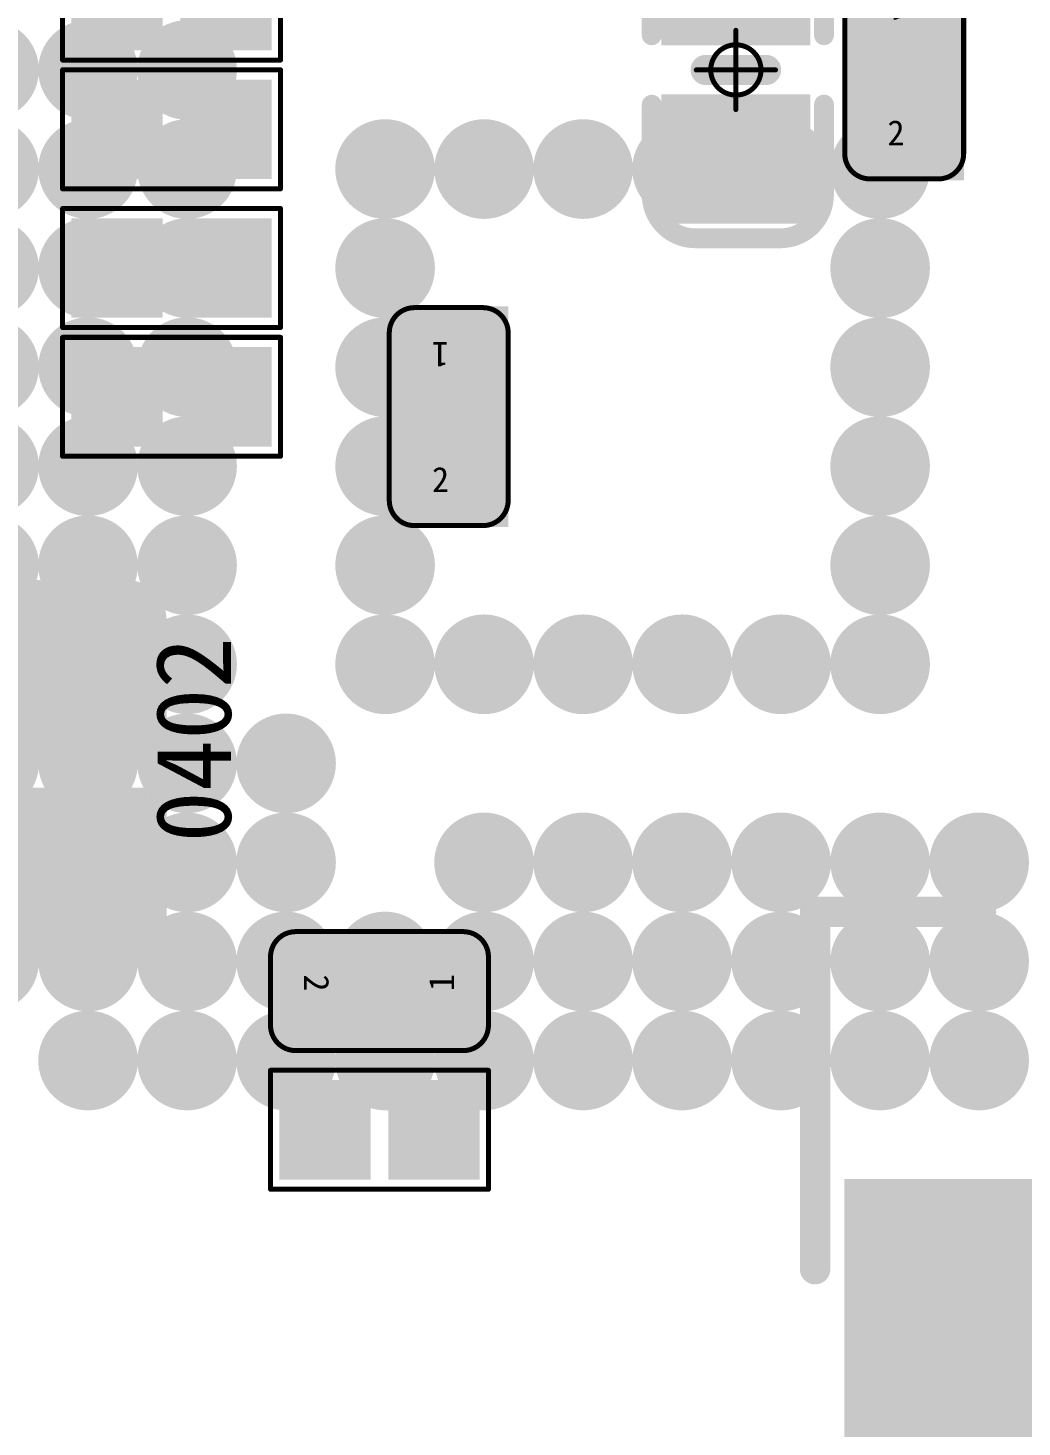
# Model space of a CAD drawing. Header units: millimetres. Extents: x 7.33 to 10.08, y 7.01 to 8.78.
# Drawn here: x 8.8348 to 9.0324, y 8.2825 to 8.5606 of the extents above; entities that cross this region are included whole.
import ezdxf

# ---------------------------------------------------------------- set-up
doc = ezdxf.new("R2010")
doc.units = ezdxf.units.MM
doc.header["$MEASUREMENT"] = 0
for name, color, linetype in [('BottomLayer', 5, 'Continuous'), ('BottomPaste', 16, 'Continuous'), ('BottomSolder', 6, 'Continuous'), ('Mechanical1', 6, 'Continuous'), ('Mechanical15', 56, 'Continuous'), ('Mechanical16', 56, 'Continuous'), ('Mechanical20', 56, 'Continuous'), ('TopLayer', 1, 'Continuous'), ('TopOverlay', 2, 'Continuous'), ('TopPaste', 8, 'Continuous'), ('TopSolder', 216, 'Continuous')]:
    doc.layers.add(name, color=color, linetype=linetype)

# ---------------------------------------------------------------- blocks, each defined once
blk = doc.blocks.new('BGA153_13RX11R5X0R9_2L_B_15')
at = {"layer": 'BottomLayer', "const_width": 0.00591}
for points in [[(-0.11122, 0.0689, 1), (-0.10532, 0.0689, 1)], [(-0.09153, 0.0689, 1), (-0.08563, 0.0689, 1)], [(-0.11122, 0.04921, 1), (-0.10532, 0.04921, 1)], [(-0.09153, 0.04921, 1), (-0.08563, 0.04921, 1)], [(-0.05216, 0.04921, 1), (-0.04626, 0.04921, 1)], [(-0.03248, 0.04921, 1), (-0.02658, 0.04921, 1)], [(-0.01279, 0.04921, 1), (-0.00689, 0.04921, 1)], [(0.00689, 0.04921, 1), (0.01279, 0.04921, 1)], [(0.02658, 0.04921, 1), (0.03248, 0.04921, 1)], [(0.04626, 0.04921, 1), (0.05216, 0.04921, 1)], [(-0.11122, 0.02953, 1), (-0.10532, 0.02953, 1)], [(-0.09153, 0.02953, 1), (-0.08563, 0.02953, 1)], [(-0.05216, 0.02953, 1), (-0.04626, 0.02953, 1)], [(0.04626, 0.02953, 1), (0.05216, 0.02953, 1)], [(-0.11122, 0.00984, 1), (-0.10532, 0.00984, 1)], [(-0.09153, 0.00984, 1), (-0.08563, 0.00984, 1)], [(-0.05216, 0.00984, 1), (-0.04626, 0.00984, 1)], [(0.04626, 0.00984, 1), (0.05216, 0.00984, 1)], [(-0.11122, -0.00984, 1), (-0.10532, -0.00984, 1)], [(-0.09153, -0.00984, 1), (-0.08563, -0.00984, 1)], [(-0.05216, -0.00984, 1), (-0.04626, -0.00984, 1)], [(0.04626, -0.00984, 1), (0.05216, -0.00984, 1)], [(-0.11122, -0.02953, 1), (-0.10532, -0.02953, 1)], [(-0.09153, -0.02953, 1), (-0.08563, -0.02953, 1)], [(-0.05216, -0.02953, 1), (-0.04626, -0.02953, 1)], [(0.04626, -0.02953, 1), (0.05216, -0.02953, 1)], [(-0.11122, -0.04921, 1), (-0.10532, -0.04921, 1)], [(-0.09153, -0.04921, 1), (-0.08563, -0.04921, 1)], [(-0.05216, -0.04921, 1), (-0.04626, -0.04921, 1)], [(-0.03248, -0.04921, 1), (-0.02658, -0.04921, 1)], [(-0.01279, -0.04921, 1), (-0.00689, -0.04921, 1)], [(0.00689, -0.04921, 1), (0.01279, -0.04921, 1)], [(0.02658, -0.04921, 1), (0.03248, -0.04921, 1)], [(0.04626, -0.04921, 1), (0.05216, -0.04921, 1)], [(-0.11122, -0.0689, 1), (-0.10532, -0.0689, 1)], [(-0.09153, -0.0689, 1), (-0.08563, -0.0689, 1)], [(-0.07185, -0.0689, 1), (-0.06595, -0.0689, 1)], [(-0.11122, -0.08858, 1), (-0.10532, -0.08858, 1)], [(-0.09153, -0.08858, 1), (-0.08563, -0.08858, 1)], [(-0.07185, -0.08858, 1), (-0.06595, -0.08858, 1)], [(-0.03248, -0.08858, 1), (-0.02658, -0.08858, 1)], [(-0.01279, -0.08858, 1), (-0.00689, -0.08858, 1)], [(0.00689, -0.08858, 1), (0.01279, -0.08858, 1)], [(0.02658, -0.08858, 1), (0.03248, -0.08858, 1)], [(0.04626, -0.08858, 1), (0.05216, -0.08858, 1)], [(0.06595, -0.08858, 1), (0.07185, -0.08858, 1)], [(-0.11122, -0.10827, 1), (-0.10532, -0.10827, 1)], [(-0.09153, -0.10827, 1), (-0.08563, -0.10827, 1)], [(-0.07185, -0.10827, 1), (-0.06595, -0.10827, 1)], [(-0.05216, -0.10827, 1), (-0.04626, -0.10827, 1)], [(-0.03248, -0.10827, 1), (-0.02658, -0.10827, 1)], [(-0.01279, -0.10827, 1), (-0.00689, -0.10827, 1)], [(0.00689, -0.10827, 1), (0.01279, -0.10827, 1)], [(0.02658, -0.10827, 1), (0.03248, -0.10827, 1)], [(0.04626, -0.10827, 1), (0.05216, -0.10827, 1)], [(0.06595, -0.10827, 1), (0.07185, -0.10827, 1)], [(-0.11122, -0.12795, 1), (-0.10532, -0.12795, 1)], [(-0.09153, -0.12795, 1), (-0.08563, -0.12795, 1)], [(-0.07185, -0.12795, 1), (-0.06595, -0.12795, 1)], [(-0.05216, -0.12795, 1), (-0.04626, -0.12795, 1)], [(-0.03248, -0.12795, 1), (-0.02658, -0.12795, 1)], [(-0.01279, -0.12795, 1), (-0.00689, -0.12795, 1)], [(0.00689, -0.12795, 1), (0.01279, -0.12795, 1)], [(0.02658, -0.12795, 1), (0.03248, -0.12795, 1)], [(0.04626, -0.12795, 1), (0.05216, -0.12795, 1)], [(0.06595, -0.12795, 1), (0.07185, -0.12795, 1)]]:
    blk.add_lwpolyline(points, format="xyb", close=True, dxfattribs=at)
at = {"layer": 'BottomPaste', "const_width": 0.00591}
for points in [[(-0.11122, 0.0689, 1), (-0.10532, 0.0689, 1)], [(-0.09153, 0.0689, 1), (-0.08563, 0.0689, 1)], [(-0.11122, 0.04921, 1), (-0.10532, 0.04921, 1)], [(-0.09153, 0.04921, 1), (-0.08563, 0.04921, 1)], [(-0.05216, 0.04921, 1), (-0.04626, 0.04921, 1)], [(-0.03248, 0.04921, 1), (-0.02658, 0.04921, 1)], [(-0.01279, 0.04921, 1), (-0.00689, 0.04921, 1)], [(0.00689, 0.04921, 1), (0.01279, 0.04921, 1)], [(0.02658, 0.04921, 1), (0.03248, 0.04921, 1)], [(0.04626, 0.04921, 1), (0.05216, 0.04921, 1)], [(-0.11122, 0.02953, 1), (-0.10532, 0.02953, 1)], [(-0.09153, 0.02953, 1), (-0.08563, 0.02953, 1)], [(-0.05216, 0.02953, 1), (-0.04626, 0.02953, 1)], [(0.04626, 0.02953, 1), (0.05216, 0.02953, 1)], [(-0.11122, 0.00984, 1), (-0.10532, 0.00984, 1)], [(-0.09153, 0.00984, 1), (-0.08563, 0.00984, 1)], [(-0.05216, 0.00984, 1), (-0.04626, 0.00984, 1)], [(0.04626, 0.00984, 1), (0.05216, 0.00984, 1)], [(-0.11122, -0.00984, 1), (-0.10532, -0.00984, 1)], [(-0.09153, -0.00984, 1), (-0.08563, -0.00984, 1)], [(-0.05216, -0.00984, 1), (-0.04626, -0.00984, 1)], [(0.04626, -0.00984, 1), (0.05216, -0.00984, 1)], [(-0.11122, -0.02953, 1), (-0.10532, -0.02953, 1)], [(-0.09153, -0.02953, 1), (-0.08563, -0.02953, 1)], [(-0.05216, -0.02953, 1), (-0.04626, -0.02953, 1)], [(0.04626, -0.02953, 1), (0.05216, -0.02953, 1)], [(-0.11122, -0.04921, 1), (-0.10532, -0.04921, 1)], [(-0.09153, -0.04921, 1), (-0.08563, -0.04921, 1)], [(-0.05216, -0.04921, 1), (-0.04626, -0.04921, 1)], [(-0.03248, -0.04921, 1), (-0.02658, -0.04921, 1)], [(-0.01279, -0.04921, 1), (-0.00689, -0.04921, 1)], [(0.00689, -0.04921, 1), (0.01279, -0.04921, 1)], [(0.02658, -0.04921, 1), (0.03248, -0.04921, 1)], [(0.04626, -0.04921, 1), (0.05216, -0.04921, 1)], [(-0.11122, -0.0689, 1), (-0.10532, -0.0689, 1)], [(-0.09153, -0.0689, 1), (-0.08563, -0.0689, 1)], [(-0.07185, -0.0689, 1), (-0.06595, -0.0689, 1)], [(-0.11122, -0.08858, 1), (-0.10532, -0.08858, 1)], [(-0.09153, -0.08858, 1), (-0.08563, -0.08858, 1)], [(-0.07185, -0.08858, 1), (-0.06595, -0.08858, 1)], [(-0.03248, -0.08858, 1), (-0.02658, -0.08858, 1)], [(-0.01279, -0.08858, 1), (-0.00689, -0.08858, 1)], [(0.00689, -0.08858, 1), (0.01279, -0.08858, 1)], [(0.02658, -0.08858, 1), (0.03248, -0.08858, 1)], [(0.04626, -0.08858, 1), (0.05216, -0.08858, 1)], [(0.06595, -0.08858, 1), (0.07185, -0.08858, 1)], [(-0.11122, -0.10827, 1), (-0.10532, -0.10827, 1)], [(-0.09153, -0.10827, 1), (-0.08563, -0.10827, 1)], [(-0.07185, -0.10827, 1), (-0.06595, -0.10827, 1)], [(-0.05216, -0.10827, 1), (-0.04626, -0.10827, 1)], [(-0.03248, -0.10827, 1), (-0.02658, -0.10827, 1)], [(-0.01279, -0.10827, 1), (-0.00689, -0.10827, 1)], [(0.00689, -0.10827, 1), (0.01279, -0.10827, 1)], [(0.02658, -0.10827, 1), (0.03248, -0.10827, 1)], [(0.04626, -0.10827, 1), (0.05216, -0.10827, 1)], [(0.06595, -0.10827, 1), (0.07185, -0.10827, 1)], [(-0.11122, -0.12795, 1), (-0.10532, -0.12795, 1)], [(-0.09153, -0.12795, 1), (-0.08563, -0.12795, 1)], [(-0.07185, -0.12795, 1), (-0.06595, -0.12795, 1)], [(-0.05216, -0.12795, 1), (-0.04626, -0.12795, 1)], [(-0.03248, -0.12795, 1), (-0.02658, -0.12795, 1)], [(-0.01279, -0.12795, 1), (-0.00689, -0.12795, 1)], [(0.00689, -0.12795, 1), (0.01279, -0.12795, 1)], [(0.02658, -0.12795, 1), (0.03248, -0.12795, 1)], [(0.04626, -0.12795, 1), (0.05216, -0.12795, 1)], [(0.06595, -0.12795, 1), (0.07185, -0.12795, 1)]]:
    blk.add_lwpolyline(points, format="xyb", close=True, dxfattribs=at)
at = {"layer": 'BottomSolder', "const_width": 0.00991}
for points in [[(-0.1329, 0.0689, 1), (-0.123, 0.0689, 1)], [(-0.11322, 0.0689, 1), (-0.10332, 0.0689, 1)], [(-0.09353, 0.0689, 1), (-0.08363, 0.0689, 1)], [(-0.1329, 0.04921, 1), (-0.123, 0.04921, 1)], [(-0.11322, 0.04921, 1), (-0.10332, 0.04921, 1)], [(-0.09353, 0.04921, 1), (-0.08363, 0.04921, 1)], [(-0.05416, 0.04921, 1), (-0.04426, 0.04921, 1)], [(-0.03448, 0.04921, 1), (-0.02458, 0.04921, 1)], [(-0.01479, 0.04921, 1), (-0.00489, 0.04921, 1)], [(0.00489, 0.04921, 1), (0.01479, 0.04921, 1)], [(0.02458, 0.04921, 1), (0.03448, 0.04921, 1)], [(0.04426, 0.04921, 1), (0.05416, 0.04921, 1)], [(-0.1329, 0.02953, 1), (-0.123, 0.02953, 1)], [(-0.11322, 0.02953, 1), (-0.10332, 0.02953, 1)], [(-0.09353, 0.02953, 1), (-0.08363, 0.02953, 1)], [(-0.05416, 0.02953, 1), (-0.04426, 0.02953, 1)], [(0.04426, 0.02953, 1), (0.05416, 0.02953, 1)], [(-0.1329, 0.00984, 1), (-0.123, 0.00984, 1)], [(-0.11322, 0.00984, 1), (-0.10332, 0.00984, 1)], [(-0.09353, 0.00984, 1), (-0.08363, 0.00984, 1)], [(-0.05416, 0.00984, 1), (-0.04426, 0.00984, 1)], [(0.04426, 0.00984, 1), (0.05416, 0.00984, 1)], [(-0.1329, -0.00984, 1), (-0.123, -0.00984, 1)], [(-0.11322, -0.00984, 1), (-0.10332, -0.00984, 1)], [(-0.09353, -0.00984, 1), (-0.08363, -0.00984, 1)], [(-0.05416, -0.00984, 1), (-0.04426, -0.00984, 1)], [(0.04426, -0.00984, 1), (0.05416, -0.00984, 1)], [(-0.1329, -0.02953, 1), (-0.123, -0.02953, 1)], [(-0.11322, -0.02953, 1), (-0.10332, -0.02953, 1)], [(-0.09353, -0.02953, 1), (-0.08363, -0.02953, 1)], [(-0.05416, -0.02953, 1), (-0.04426, -0.02953, 1)], [(0.04426, -0.02953, 1), (0.05416, -0.02953, 1)], [(-0.1329, -0.04921, 1), (-0.123, -0.04921, 1)], [(-0.11322, -0.04921, 1), (-0.10332, -0.04921, 1)], [(-0.09353, -0.04921, 1), (-0.08363, -0.04921, 1)], [(-0.05416, -0.04921, 1), (-0.04426, -0.04921, 1)], [(-0.03448, -0.04921, 1), (-0.02458, -0.04921, 1)], [(-0.01479, -0.04921, 1), (-0.00489, -0.04921, 1)], [(0.00489, -0.04921, 1), (0.01479, -0.04921, 1)], [(0.02458, -0.04921, 1), (0.03448, -0.04921, 1)], [(0.04426, -0.04921, 1), (0.05416, -0.04921, 1)], [(-0.1329, -0.0689, 1), (-0.123, -0.0689, 1)], [(-0.11322, -0.0689, 1), (-0.10332, -0.0689, 1)], [(-0.09353, -0.0689, 1), (-0.08363, -0.0689, 1)], [(-0.07385, -0.0689, 1), (-0.06395, -0.0689, 1)], [(-0.1329, -0.08858, 1), (-0.123, -0.08858, 1)], [(-0.11322, -0.08858, 1), (-0.10332, -0.08858, 1)], [(-0.09353, -0.08858, 1), (-0.08363, -0.08858, 1)], [(-0.07385, -0.08858, 1), (-0.06395, -0.08858, 1)], [(-0.03448, -0.08858, 1), (-0.02458, -0.08858, 1)], [(-0.01479, -0.08858, 1), (-0.00489, -0.08858, 1)], [(0.00489, -0.08858, 1), (0.01479, -0.08858, 1)], [(0.02458, -0.08858, 1), (0.03448, -0.08858, 1)], [(0.04426, -0.08858, 1), (0.05416, -0.08858, 1)], [(0.06395, -0.08858, 1), (0.07385, -0.08858, 1)], [(-0.1329, -0.10827, 1), (-0.123, -0.10827, 1)], [(-0.11322, -0.10827, 1), (-0.10332, -0.10827, 1)], [(-0.09353, -0.10827, 1), (-0.08363, -0.10827, 1)], [(-0.07385, -0.10827, 1), (-0.06395, -0.10827, 1)], [(-0.05416, -0.10827, 1), (-0.04426, -0.10827, 1)], [(-0.03448, -0.10827, 1), (-0.02458, -0.10827, 1)], [(-0.01479, -0.10827, 1), (-0.00489, -0.10827, 1)], [(0.00489, -0.10827, 1), (0.01479, -0.10827, 1)], [(0.02458, -0.10827, 1), (0.03448, -0.10827, 1)], [(0.04426, -0.10827, 1), (0.05416, -0.10827, 1)], [(0.06395, -0.10827, 1), (0.07385, -0.10827, 1)], [(-0.11322, -0.12795, 1), (-0.10332, -0.12795, 1)], [(-0.09353, -0.12795, 1), (-0.08363, -0.12795, 1)], [(-0.07385, -0.12795, 1), (-0.06395, -0.12795, 1)], [(-0.05416, -0.12795, 1), (-0.04426, -0.12795, 1)], [(-0.03448, -0.12795, 1), (-0.02458, -0.12795, 1)], [(-0.01479, -0.12795, 1), (-0.00489, -0.12795, 1)], [(0.00489, -0.12795, 1), (0.01479, -0.12795, 1)], [(0.02458, -0.12795, 1), (0.03448, -0.12795, 1)], [(0.04426, -0.12795, 1), (0.05416, -0.12795, 1)], [(0.06395, -0.12795, 1), (0.07385, -0.12795, 1)]]:
    blk.add_lwpolyline(points, format="xyb", close=True, dxfattribs=at)
blk = doc.blocks.new('R0201_81')
at = {"layer": 'TopLayer'}
for points in [[(-0.01792, -0.00787), (-0.00375, -0.00787), (-0.01792, 0.00788), (-0.00375, 0.00788)], [(0.00374, -0.00787), (0.01791, -0.00787), (0.00374, 0.00788), (0.01791, 0.00788)]]:
    blk.add_solid(points, dxfattribs=at)
at = {"layer": 'TopOverlay', "const_width": 0.001}
for points in [[(-0.02166, 0.01182), (0.02166, 0.01182)], [(-0.02166, -0.01182), (-0.02166, 0.01182)], [(0.02166, -0.01182), (0.02166, 0.01182)], [(-0.02166, -0.01182), (0.02166, -0.01182)]]:
    blk.add_lwpolyline(points, dxfattribs=at)
at = {"layer": 'TopOverlay', "const_width": 0.0005}
for points in [[(-0.02191, 0.01182, 1), (-0.02141, 0.01182, 1)], [(-0.02191, 0.01182, 1), (-0.02141, 0.01182, 1)], [(0.02141, 0.01182, 1), (0.02191, 0.01182, 1)], [(0.02141, 0.01182, 1), (0.02191, 0.01182, 1)], [(-0.02191, -0.01182, 1), (-0.02141, -0.01182, 1)], [(-0.02191, -0.01182, 1), (-0.02141, -0.01182, 1)], [(0.02141, -0.01182, 1), (0.02191, -0.01182, 1)], [(0.02141, -0.01182, 1), (0.02191, -0.01182, 1)]]:
    blk.add_lwpolyline(points, format="xyb", close=True, dxfattribs=at)
at = {"layer": 'TopPaste'}
for points in [[(-0.01792, -0.00787), (-0.00375, -0.00787), (-0.01792, 0.00788), (-0.00375, 0.00788)], [(0.00374, -0.00787), (0.01791, -0.00787), (0.00374, 0.00788), (0.01791, 0.00788)]]:
    blk.add_solid(points, dxfattribs=at)
at = {"layer": 'TopSolder'}
for points in [[(-0.01992, -0.00987), (-0.00175, -0.00987), (-0.01992, 0.00988), (-0.00175, 0.00988)], [(0.00174, -0.00987), (0.01991, -0.00987), (0.00174, 0.00988), (0.01991, 0.00988)]]:
    blk.add_solid(points, dxfattribs=at)
blk = doc.blocks.new('R0201_82')
at = {"layer": 'TopLayer'}
for points in [[(-0.01792, -0.00787), (-0.00375, -0.00787), (-0.01792, 0.00788), (-0.00375, 0.00788)], [(0.00374, -0.00787), (0.01791, -0.00787), (0.00374, 0.00788), (0.01791, 0.00788)]]:
    blk.add_solid(points, dxfattribs=at)
at = {"layer": 'TopOverlay', "const_width": 0.001}
for points in [[(0.02166, 0.01182), (-0.02166, 0.01182)], [(-0.02166, 0.01182), (-0.02166, -0.01182)], [(0.02166, 0.01182), (0.02166, -0.01182)], [(0.02166, -0.01182), (-0.02166, -0.01182)]]:
    blk.add_lwpolyline(points, dxfattribs=at)
at = {"layer": 'TopOverlay', "const_width": 0.0005}
for points in [[(-0.02191, 0.01182, 1), (-0.02141, 0.01182, 1)], [(-0.02191, 0.01182, 1), (-0.02141, 0.01182, 1)], [(0.02141, 0.01182, 1), (0.02191, 0.01182, 1)], [(0.02141, 0.01182, 1), (0.02191, 0.01182, 1)], [(-0.02191, -0.01182, 1), (-0.02141, -0.01182, 1)], [(-0.02191, -0.01182, 1), (-0.02141, -0.01182, 1)], [(0.02141, -0.01182, 1), (0.02191, -0.01182, 1)], [(0.02141, -0.01182, 1), (0.02191, -0.01182, 1)]]:
    blk.add_lwpolyline(points, format="xyb", close=True, dxfattribs=at)
at = {"layer": 'TopPaste'}
for points in [[(-0.01792, -0.00787), (-0.00375, -0.00787), (-0.01792, 0.00788), (-0.00375, 0.00788)], [(0.00374, -0.00787), (0.01791, -0.00787), (0.00374, 0.00788), (0.01791, 0.00788)]]:
    blk.add_solid(points, dxfattribs=at)
at = {"layer": 'TopSolder'}
for points in [[(-0.01992, -0.00987), (-0.00175, -0.00987), (-0.01992, 0.00988), (-0.00175, 0.00988)], [(0.00174, -0.00987), (0.01991, -0.00987), (0.00174, 0.00988), (0.01991, 0.00988)]]:
    blk.add_solid(points, dxfattribs=at)
blk = doc.blocks.new('R0201_83')
at = {"layer": 'TopLayer'}
for points in [[(-0.01792, -0.00787), (-0.00375, -0.00787), (-0.01792, 0.00788), (-0.00375, 0.00788)], [(0.00374, -0.00787), (0.01791, -0.00787), (0.00374, 0.00788), (0.01791, 0.00788)]]:
    blk.add_solid(points, dxfattribs=at)
at = {"layer": 'TopOverlay', "const_width": 0.001}
for points in [[(-0.02166, 0.01182), (0.02166, 0.01182)], [(-0.02166, -0.01182), (-0.02166, 0.01182)], [(0.02166, -0.01182), (0.02166, 0.01182)], [(-0.02166, -0.01182), (0.02166, -0.01182)]]:
    blk.add_lwpolyline(points, dxfattribs=at)
at = {"layer": 'TopOverlay', "const_width": 0.0005}
for points in [[(-0.02191, 0.01182, 1), (-0.02141, 0.01182, 1)], [(-0.02191, 0.01182, 1), (-0.02141, 0.01182, 1)], [(0.02141, 0.01182, 1), (0.02191, 0.01182, 1)], [(0.02141, 0.01182, 1), (0.02191, 0.01182, 1)], [(-0.02191, -0.01182, 1), (-0.02141, -0.01182, 1)], [(-0.02191, -0.01182, 1), (-0.02141, -0.01182, 1)], [(0.02141, -0.01182, 1), (0.02191, -0.01182, 1)], [(0.02141, -0.01182, 1), (0.02191, -0.01182, 1)]]:
    blk.add_lwpolyline(points, format="xyb", close=True, dxfattribs=at)
at = {"layer": 'TopPaste'}
for points in [[(-0.01792, -0.00787), (-0.00375, -0.00787), (-0.01792, 0.00788), (-0.00375, 0.00788)], [(0.00374, -0.00787), (0.01791, -0.00787), (0.00374, 0.00788), (0.01791, 0.00788)]]:
    blk.add_solid(points, dxfattribs=at)
at = {"layer": 'TopSolder'}
for points in [[(-0.01992, -0.00987), (-0.00175, -0.00987), (-0.01992, 0.00988), (-0.00175, 0.00988)], [(0.00174, -0.00987), (0.01991, -0.00987), (0.00174, 0.00988), (0.01991, 0.00988)]]:
    blk.add_solid(points, dxfattribs=at)
blk = doc.blocks.new('R0201_91')
at = {"layer": 'TopLayer'}
for points in [[(-0.01792, -0.00787), (-0.00375, -0.00787), (-0.01792, 0.00788), (-0.00375, 0.00788)], [(0.00374, -0.00787), (0.01791, -0.00787), (0.00374, 0.00788), (0.01791, 0.00788)]]:
    blk.add_solid(points, dxfattribs=at)
at = {"layer": 'TopOverlay', "const_width": 0.001}
for points in [[(0.02166, 0.01182), (-0.02166, 0.01182)], [(-0.02166, 0.01182), (-0.02166, -0.01182)], [(0.02166, 0.01182), (0.02166, -0.01182)], [(0.02166, -0.01182), (-0.02166, -0.01182)]]:
    blk.add_lwpolyline(points, dxfattribs=at)
at = {"layer": 'TopOverlay', "const_width": 0.0005}
for points in [[(-0.02191, 0.01182, 1), (-0.02141, 0.01182, 1)], [(-0.02191, 0.01182, 1), (-0.02141, 0.01182, 1)], [(0.02141, 0.01182, 1), (0.02191, 0.01182, 1)], [(0.02141, 0.01182, 1), (0.02191, 0.01182, 1)], [(-0.02191, -0.01182, 1), (-0.02141, -0.01182, 1)], [(-0.02191, -0.01182, 1), (-0.02141, -0.01182, 1)], [(0.02141, -0.01182, 1), (0.02191, -0.01182, 1)], [(0.02141, -0.01182, 1), (0.02191, -0.01182, 1)]]:
    blk.add_lwpolyline(points, format="xyb", close=True, dxfattribs=at)
at = {"layer": 'TopPaste'}
for points in [[(-0.01792, -0.00787), (-0.00375, -0.00787), (-0.01792, 0.00788), (-0.00375, 0.00788)], [(0.00374, -0.00787), (0.01791, -0.00787), (0.00374, 0.00788), (0.01791, 0.00788)]]:
    blk.add_solid(points, dxfattribs=at)
at = {"layer": 'TopSolder'}
for points in [[(-0.01992, -0.00987), (-0.00175, -0.00987), (-0.01992, 0.00988), (-0.00175, 0.00988)], [(0.00174, -0.00987), (0.01991, -0.00987), (0.00174, 0.00988), (0.01991, 0.00988)]]:
    blk.add_solid(points, dxfattribs=at)
blk = doc.blocks.new('R0201_92')
at = {"layer": 'TopLayer'}
for points in [[(-0.01792, -0.00787), (-0.00375, -0.00787), (-0.01792, 0.00788), (-0.00375, 0.00788)], [(0.00374, -0.00787), (0.01791, -0.00787), (0.00374, 0.00788), (0.01791, 0.00788)]]:
    blk.add_solid(points, dxfattribs=at)
at = {"layer": 'TopOverlay', "const_width": 0.001}
for points in [[(-0.02166, 0.01182), (0.02166, 0.01182)], [(-0.02166, -0.01182), (-0.02166, 0.01182)], [(0.02166, -0.01182), (0.02166, 0.01182)], [(-0.02166, -0.01182), (0.02166, -0.01182)]]:
    blk.add_lwpolyline(points, dxfattribs=at)
at = {"layer": 'TopOverlay', "const_width": 0.0005}
for points in [[(-0.02191, 0.01182, 1), (-0.02141, 0.01182, 1)], [(-0.02191, 0.01182, 1), (-0.02141, 0.01182, 1)], [(0.02141, 0.01182, 1), (0.02191, 0.01182, 1)], [(0.02141, 0.01182, 1), (0.02191, 0.01182, 1)], [(-0.02191, -0.01182, 1), (-0.02141, -0.01182, 1)], [(-0.02191, -0.01182, 1), (-0.02141, -0.01182, 1)], [(0.02141, -0.01182, 1), (0.02191, -0.01182, 1)], [(0.02141, -0.01182, 1), (0.02191, -0.01182, 1)]]:
    blk.add_lwpolyline(points, format="xyb", close=True, dxfattribs=at)
at = {"layer": 'TopPaste'}
for points in [[(-0.01792, -0.00787), (-0.00375, -0.00787), (-0.01792, 0.00788), (-0.00375, 0.00788)], [(0.00374, -0.00787), (0.01791, -0.00787), (0.00374, 0.00788), (0.01791, 0.00788)]]:
    blk.add_solid(points, dxfattribs=at)
at = {"layer": 'TopSolder'}
for points in [[(-0.01992, -0.00987), (-0.00175, -0.00987), (-0.01992, 0.00988), (-0.00175, 0.00988)], [(0.00174, -0.00987), (0.01991, -0.00987), (0.00174, 0.00988), (0.01991, 0.00988)]]:
    blk.add_solid(points, dxfattribs=at)
blk = doc.blocks.new('SOT23_212')
at = {"layer": 'Mechanical16', "const_width": 0.00606}
for points in [[(-0.06299, 0.03543), (-0.03, 0.03543)], [(-0.06299, -0.03557), (-0.06299, 0.03543)], [(0.03, 0.03543), (0.06299, 0.03543)], [(0.06299, -0.03557), (0.06299, 0.03543)], [(-0.00984, -0.03543), (0.00984, -0.03543)]]:
    blk.add_lwpolyline(points, dxfattribs=at)
at = {"layer": 'Mechanical16', "const_width": 0.00303}
for points in [[(-0.0645, 0.03543, 1), (-0.06147, 0.03543, 1)], [(-0.0645, 0.03543, 1), (-0.06147, 0.03543, 1)], [(-0.03151, 0.03543, 1), (-0.02849, 0.03543, 1)], [(0.02849, 0.03543, 1), (0.03151, 0.03543, 1)], [(0.06147, 0.03543, 1), (0.0645, 0.03543, 1)], [(0.06147, 0.03543, 1), (0.0645, 0.03543, 1)], [(-0.0645, -0.03557, 1), (-0.06147, -0.03557, 1)], [(-0.01135, -0.03543, 1), (-0.00832, -0.03543, 1)], [(0.00832, -0.03543, 1), (0.01135, -0.03543, 1)], [(0.06147, -0.03557, 1), (0.0645, -0.03557, 1)]]:
    blk.add_lwpolyline(points, format="xyb", close=True, dxfattribs=at)
at = {"layer": 'TopLayer'}
for points in [[(-0.01575, 0.02166), (0.01575, 0.02166), (-0.01575, 0.06497), (0.01575, 0.06497)], [(-0.05315, -0.06497), (-0.02165, -0.06497), (-0.05315, -0.02166), (-0.02165, -0.02166)], [(0.02165, -0.06497), (0.05315, -0.06497), (0.02165, -0.02166), (0.05315, -0.02166)]]:
    blk.add_solid(points, dxfattribs=at)
at = {"layer": 'TopOverlay', "const_width": 0.00606}
for points in [[(-0.06299, -0.03557), (-0.06299, 0.03543)], [(-0.06299, 0.03543), (-0.03, 0.03543)], [(0.03, 0.03543), (0.06299, 0.03543)], [(0.06299, -0.03557), (0.06299, 0.03543)], [(-0.00984, -0.03543), (0.00984, -0.03543)]]:
    blk.add_lwpolyline(points, dxfattribs=at)
at = {"layer": 'TopOverlay', "const_width": 0.00303}
for points in [[(-0.0645, 0.03543, 1), (-0.06147, 0.03543, 1)], [(-0.0645, 0.03543, 1), (-0.06147, 0.03543, 1)], [(-0.03151, 0.03543, 1), (-0.02849, 0.03543, 1)], [(0.02849, 0.03543, 1), (0.03151, 0.03543, 1)], [(0.06147, 0.03543, 1), (0.0645, 0.03543, 1)], [(0.06147, 0.03543, 1), (0.0645, 0.03543, 1)], [(-0.0645, -0.03557, 1), (-0.06147, -0.03557, 1)], [(-0.01135, -0.03543, 1), (-0.00832, -0.03543, 1)], [(0.00832, -0.03543, 1), (0.01135, -0.03543, 1)], [(0.06147, -0.03557, 1), (0.0645, -0.03557, 1)]]:
    blk.add_lwpolyline(points, format="xyb", close=True, dxfattribs=at)
at = {"layer": 'TopPaste'}
for points in [[(-0.01575, 0.02166), (0.01575, 0.02166), (-0.01575, 0.06497), (0.01575, 0.06497)], [(-0.05315, -0.06497), (-0.02165, -0.06497), (-0.05315, -0.02166), (-0.02165, -0.02166)], [(0.02165, -0.06497), (0.05315, -0.06497), (0.02165, -0.02166), (0.05315, -0.02166)]]:
    blk.add_solid(points, dxfattribs=at)
at = {"layer": 'TopSolder'}
for points in [[(-0.01975, 0.01766), (0.01975, 0.01766), (-0.01975, 0.06897), (0.01975, 0.06897)], [(-0.05715, -0.06897), (-0.01765, -0.06897), (-0.05715, -0.01766), (-0.01765, -0.01766)], [(0.01765, -0.06897), (0.05715, -0.06897), (0.01765, -0.01766), (0.05715, -0.01766)]]:
    blk.add_solid(points, dxfattribs=at)
blk = doc.blocks.new('C0402_345')
at = {"layer": 'TopLayer'}
for points in [[(-0.02855, 0.01083), (-0.02855, -0.01082), (-0.0069, 0.01083), (-0.0069, -0.01082)], [(0.0069, 0.01083), (0.0069, -0.01082), (0.02855, 0.01083), (0.02855, -0.01082)]]:
    blk.add_solid(points, dxfattribs=at)
at = {"layer": 'TopOverlay', "const_width": 0.00591}
for points in [[(-0.03543, 0.01075, -0.414331), (-0.03043, 0.01575)], [(0.03043, 0.01575, -0.414331), (0.03543, 0.01075)], [(-0.03043, -0.01575, -0.414249), (-0.03543, -0.01075)], [(0.03543, -0.01075, -0.414249), (0.03043, -0.01575)]]:
    blk.add_lwpolyline(points, format="xyb", dxfattribs=at)
for points in [[(-0.0069, 0.01575), (-0.03043, 0.01575)], [(0.03043, 0.01575), (0.0069, 0.01575)], [(-0.03543, -0.01075), (-0.03543, 0.01075)], [(0.03543, -0.01075), (0.03543, 0.01075)], [(-0.0069, -0.01575), (-0.03043, -0.01575)], [(0.03043, -0.01575), (0.0069, -0.01575)]]:
    blk.add_lwpolyline(points, dxfattribs=at)
at = {"layer": 'TopOverlay', "const_width": 0.00295}
for points in [[(-0.03191, 0.01575, 1), (-0.02895, 0.01575, 1)], [(-0.03191, 0.01575, 1), (-0.02895, 0.01575, 1)], [(-0.00837, 0.01575, 1), (-0.00542, 0.01575, 1)], [(0.00543, 0.01575, 1), (0.00838, 0.01575, 1)], [(0.02895, 0.01575, 1), (0.03191, 0.01575, 1)], [(0.02895, 0.01575, 1), (0.03191, 0.01575, 1)], [(-0.03691, 0.01075, 1), (-0.03395, 0.01075, 1)], [(-0.03691, 0.01075, 1), (-0.03395, 0.01075, 1)], [(0.03395, 0.01075, 1), (0.03691, 0.01075, 1)], [(0.03395, 0.01075, 1), (0.03691, 0.01075, 1)], [(-0.03691, -0.01075, 1), (-0.03395, -0.01075, 1)], [(-0.03691, -0.01075, 1), (-0.03395, -0.01075, 1)], [(0.03395, -0.01075, 1), (0.03691, -0.01075, 1)], [(0.03395, -0.01075, 1), (0.03691, -0.01075, 1)], [(-0.03191, -0.01575, 1), (-0.02895, -0.01575, 1)], [(-0.03191, -0.01575, 1), (-0.02895, -0.01575, 1)], [(-0.00837, -0.01575, 1), (-0.00542, -0.01575, 1)], [(0.00543, -0.01575, 1), (0.00838, -0.01575, 1)], [(0.02895, -0.01575, 1), (0.03191, -0.01575, 1)], [(0.02895, -0.01575, 1), (0.03191, -0.01575, 1)]]:
    blk.add_lwpolyline(points, format="xyb", close=True, dxfattribs=at)
at = {"layer": 'TopPaste'}
for points in [[(-0.02855, 0.01083), (-0.02855, -0.01082), (-0.0069, 0.01083), (-0.0069, -0.01082)], [(0.0069, 0.01083), (0.0069, -0.01082), (0.02855, 0.01083), (0.02855, -0.01082)]]:
    blk.add_solid(points, dxfattribs=at)
at = {"layer": 'TopSolder'}
for points in [[(-0.03254, 0.01483), (-0.03254, -0.01482), (-0.0029, 0.01483), (-0.0029, -0.01482)], [(0.0029, 0.01483), (0.0029, -0.01482), (0.03254, 0.01483), (0.03254, -0.01482)]]:
    blk.add_solid(points, dxfattribs=at)
blk = doc.blocks.new('C0402_360')
at = {"layer": 'Mechanical15', "const_width": 0.001}
for points in [[(0, 0.00788), (0, -0.00787)], [(-0.00787, 0), (0.00788, 0)]]:
    blk.add_lwpolyline(points, dxfattribs=at)
at = {"layer": 'Mechanical15'}
for points, const_width in [([(-0.00025, 0.00788, 1), (0.00025, 0.00788, 1)], 0.0005), ([(0.005, 0, 1), (-0.005, 0, 1)], 0.001), ([(-0.00812, 0, 1), (-0.00762, 0, 1)], 0.0005), ([(-0.00525, 0, 1), (-0.00475, 0, 1)], 0.0005), ([(0.00475, 0, 1), (0.00525, 0, 1)], 0.0005), ([(0.00763, 0, 1), (0.00813, 0, 1)], 0.0005), ([(-0.00025, -0.00787, 1), (0.00025, -0.00787, 1)], 0.0005)]:
    blk.add_lwpolyline(points, format="xyb", close=True, dxfattribs=dict(at, const_width=const_width))
at = {"layer": 'TopLayer'}
for points in [[(-0.02657, -0.01082), (-0.00886, -0.01082), (-0.02657, 0.01083), (-0.00886, 0.01083)], [(0.00886, -0.01083), (0.02657, -0.01083), (0.00886, 0.01083), (0.02657, 0.01083)]]:
    blk.add_solid(points, dxfattribs=at)
at = {"layer": 'TopOverlay', "const_width": 0.00394}
for points in [[(-0.03346, 0.00886, -0.414214), (-0.0248, 0.01752)], [(0.0248, 0.01752, -0.414214), (0.03346, 0.00886)], [(-0.0248, -0.01673, -0.414214), (-0.03346, -0.00807)], [(0.03346, -0.00807, -0.414214), (0.0248, -0.01673)]]:
    blk.add_lwpolyline(points, format="xyb", dxfattribs=at)
at = {"layer": 'TopOverlay'}
for points, const_width in [([(-0.02578, 0.01752, 1), (-0.02382, 0.01752, 1)], 0.00197), ([(-0.02559, 0.01752, 1), (-0.02362, 0.01752, 1)], 0.00197), ([(-0.00787, 0.01752, 1), (-0.0059, 0.01752, 1)], 0.00197), ([(0.00591, 0.01752, 1), (0.00787, 0.01752, 1)], 0.00197), ([(0.02362, 0.01752, 1), (0.02559, 0.01752, 1)], 0.00197), ([(0.02382, 0.01752, 1), (0.02579, 0.01752, 1)], 0.00197), ([(-0.03445, 0.00886, 1), (-0.03248, 0.00886, 1)], 0.00197), ([(-0.03445, 0.00886, 1), (-0.03248, 0.00886, 1)], 0.00197), ([(-0.0015, 0.006, 1), (0.0015, 0.006, 1)], 0.003), ([(0.03248, 0.00886, 1), (0.03445, 0.00886, 1)], 0.00197), ([(0.03248, 0.00886, 1), (0.03445, 0.00886, 1)], 0.00197), ([(-0.0015, -0.006, 1), (0.0015, -0.006, 1)], 0.003), ([(-0.03445, -0.00807, 1), (-0.03248, -0.00807, 1)], 0.00197), ([(-0.03445, -0.00807, 1), (-0.03248, -0.00807, 1)], 0.00197), ([(0.03248, -0.00807, 1), (0.03445, -0.00807, 1)], 0.00197), ([(0.03248, -0.00807, 1), (0.03445, -0.00807, 1)], 0.00197), ([(-0.02578, -0.01673, 1), (-0.02382, -0.01673, 1)], 0.00197), ([(-0.02559, -0.01673, 1), (-0.02362, -0.01673, 1)], 0.00197), ([(-0.00787, -0.01673, 1), (-0.0059, -0.01673, 1)], 0.00197), ([(0.00591, -0.01673, 1), (0.00787, -0.01673, 1)], 0.00197), ([(0.02362, -0.01673, 1), (0.02559, -0.01673, 1)], 0.00197), ([(0.02382, -0.01673, 1), (0.02579, -0.01673, 1)], 0.00197)]:
    blk.add_lwpolyline(points, format="xyb", close=True, dxfattribs=dict(at, const_width=const_width))
for points, const_width in [([(-0.0246, 0.01752), (-0.00689, 0.01752)], 0.00394), ([(0.00689, 0.01752), (0.02461, 0.01752)], 0.00394), ([(-0.03346, 0.00886), (-0.03346, -0.00807)], 0.00394), ([(0, 0.006), (0, -0.006)], 0.006), ([(0.03346, 0.00886), (0.03346, -0.00807)], 0.00394), ([(-0.0246, -0.01673), (-0.00689, -0.01673)], 0.00394), ([(0.00689, -0.01673), (0.02461, -0.01673)], 0.00394)]:
    blk.add_lwpolyline(points, dxfattribs=dict(at, const_width=const_width))
at = {"layer": 'TopPaste'}
for points in [[(-0.02657, -0.01082), (-0.00886, -0.01082), (-0.02657, 0.01083), (-0.00886, 0.01083)], [(0.00886, -0.01083), (0.02657, -0.01083), (0.00886, 0.01083), (0.02657, 0.01083)]]:
    blk.add_solid(points, dxfattribs=at)
at = {"layer": 'TopSolder'}
for points in [[(-0.03057, -0.01482), (-0.00486, -0.01482), (-0.03057, 0.01483), (-0.00486, 0.01483)], [(0.00486, -0.01483), (0.03057, -0.01483), (0.00486, 0.01483), (0.03057, 0.01483)]]:
    blk.add_solid(points, dxfattribs=at)
blk = doc.blocks.new('C0201_361')
at = {"layer": 'TopLayer'}
for points in [[(-0.01792, -0.00787), (-0.00375, -0.00787), (-0.01792, 0.00788), (-0.00375, 0.00788)], [(0.00374, -0.00787), (0.01791, -0.00787), (0.00374, 0.00788), (0.01791, 0.00788)]]:
    blk.add_solid(points, dxfattribs=at)
at = {"layer": 'TopOverlay', "const_width": 0.001}
for points in [[(-0.02166, 0.00681, -0.414178), (-0.01666, 0.01182)], [(0.01665, 0.01182, -0.414132), (0.02166, 0.00681)], [(-0.01666, -0.01182, -0.414249), (-0.02166, -0.00681)], [(0.02166, -0.00681, -0.414214), (0.01665, -0.01182)]]:
    blk.add_lwpolyline(points, format="xyb", dxfattribs=at)
for points in [[(-0.01666, 0.01182), (0.01665, 0.01182)], [(-0.02166, 0.00681), (-0.02166, -0.00681)], [(0.02166, 0.00681), (0.02166, -0.00681)], [(-0.01666, -0.01182), (0.01665, -0.01182)]]:
    blk.add_lwpolyline(points, dxfattribs=at)
at = {"layer": 'TopOverlay', "const_width": 0.0005}
for points in [[(-0.01691, 0.01182, 1), (-0.01641, 0.01182, 1)], [(-0.01691, 0.01182, 1), (-0.01641, 0.01182, 1)], [(0.0164, 0.01182, 1), (0.0169, 0.01182, 1)], [(0.0164, 0.01182, 1), (0.0169, 0.01182, 1)], [(-0.02191, 0.00681, 1), (-0.02141, 0.00681, 1)], [(-0.02191, 0.00681, 1), (-0.02141, 0.00681, 1)], [(0.02141, 0.00681, 1), (0.02191, 0.00681, 1)], [(0.02141, 0.00681, 1), (0.02191, 0.00681, 1)], [(-0.02191, -0.00681, 1), (-0.02141, -0.00681, 1)], [(-0.02191, -0.00681, 1), (-0.02141, -0.00681, 1)], [(0.02141, -0.00681, 1), (0.02191, -0.00681, 1)], [(0.02141, -0.00681, 1), (0.02191, -0.00681, 1)], [(-0.01691, -0.01182, 1), (-0.01641, -0.01182, 1)], [(-0.01691, -0.01182, 1), (-0.01641, -0.01182, 1)], [(0.0164, -0.01182, 1), (0.0169, -0.01182, 1)], [(0.0164, -0.01182, 1), (0.0169, -0.01182, 1)]]:
    blk.add_lwpolyline(points, format="xyb", close=True, dxfattribs=at)
at = {"layer": 'TopPaste'}
for points in [[(-0.01792, -0.00787), (-0.00375, -0.00787), (-0.01792, 0.00788), (-0.00375, 0.00788)], [(0.00374, -0.00787), (0.01791, -0.00787), (0.00374, 0.00788), (0.01791, 0.00788)]]:
    blk.add_solid(points, dxfattribs=at)
at = {"layer": 'TopSolder'}
for points in [[(-0.02192, -0.01187), (0.00025, -0.01187), (-0.02192, 0.01188), (0.00025, 0.01188)], [(-0.00026, -0.01187), (0.02191, -0.01187), (-0.00026, 0.01188), (0.02191, 0.01188)]]:
    blk.add_solid(points, dxfattribs=at)
at = {"layer": 'Mechanical20'}
for s, rotation, p in [('1', 270, (-0.01484, 0)), ('2', 90, (0.015, -0.00333))]:
    blk.add_text(s, height=0.005, rotation=rotation, dxfattribs=at).set_placement(p)
blk = doc.blocks.new('C0201_362')
at = {"layer": 'TopLayer'}
for points in [[(-0.01792, -0.00787), (-0.00375, -0.00787), (-0.01792, 0.00788), (-0.00375, 0.00788)], [(0.00374, -0.00787), (0.01791, -0.00787), (0.00374, 0.00788), (0.01791, 0.00788)]]:
    blk.add_solid(points, dxfattribs=at)
at = {"layer": 'TopOverlay', "const_width": 0.001}
for points in [[(-0.02166, 0.00681, -0.414178), (-0.01666, 0.01182)], [(0.01665, 0.01182, -0.414132), (0.02166, 0.00681)], [(-0.01666, -0.01182, -0.414249), (-0.02166, -0.00681)], [(0.02166, -0.00681, -0.414214), (0.01665, -0.01182)]]:
    blk.add_lwpolyline(points, format="xyb", dxfattribs=at)
for points in [[(-0.01666, 0.01182), (0.01665, 0.01182)], [(-0.02166, 0.00681), (-0.02166, -0.00681)], [(0.02166, 0.00681), (0.02166, -0.00681)], [(-0.01666, -0.01182), (0.01665, -0.01182)]]:
    blk.add_lwpolyline(points, dxfattribs=at)
at = {"layer": 'TopOverlay', "const_width": 0.0005}
for points in [[(-0.01691, 0.01182, 1), (-0.01641, 0.01182, 1)], [(-0.01691, 0.01182, 1), (-0.01641, 0.01182, 1)], [(0.0164, 0.01182, 1), (0.0169, 0.01182, 1)], [(0.0164, 0.01182, 1), (0.0169, 0.01182, 1)], [(-0.02191, 0.00681, 1), (-0.02141, 0.00681, 1)], [(-0.02191, 0.00681, 1), (-0.02141, 0.00681, 1)], [(0.02141, 0.00681, 1), (0.02191, 0.00681, 1)], [(0.02141, 0.00681, 1), (0.02191, 0.00681, 1)], [(-0.02191, -0.00681, 1), (-0.02141, -0.00681, 1)], [(-0.02191, -0.00681, 1), (-0.02141, -0.00681, 1)], [(0.02141, -0.00681, 1), (0.02191, -0.00681, 1)], [(0.02141, -0.00681, 1), (0.02191, -0.00681, 1)], [(-0.01691, -0.01182, 1), (-0.01641, -0.01182, 1)], [(-0.01691, -0.01182, 1), (-0.01641, -0.01182, 1)], [(0.0164, -0.01182, 1), (0.0169, -0.01182, 1)], [(0.0164, -0.01182, 1), (0.0169, -0.01182, 1)]]:
    blk.add_lwpolyline(points, format="xyb", close=True, dxfattribs=at)
at = {"layer": 'TopPaste'}
for points in [[(-0.01792, -0.00787), (-0.00375, -0.00787), (-0.01792, 0.00788), (-0.00375, 0.00788)], [(0.00374, -0.00787), (0.01791, -0.00787), (0.00374, 0.00788), (0.01791, 0.00788)]]:
    blk.add_solid(points, dxfattribs=at)
at = {"layer": 'TopSolder'}
for points in [[(-0.02192, -0.01187), (0.00025, -0.01187), (-0.02192, 0.01188), (0.00025, 0.01188)], [(-0.00026, -0.01187), (0.02191, -0.01187), (-0.00026, 0.01188), (0.02191, 0.01188)]]:
    blk.add_solid(points, dxfattribs=at)
at = {"layer": 'Mechanical20'}
for s, rotation, p in [('1', 270, (-0.01484, 0)), ('2', 90, (0.015, -0.00333))]:
    blk.add_text(s, height=0.005, rotation=rotation, dxfattribs=at).set_placement(p)
blk = doc.blocks.new('C0201_369')
at = {"layer": 'TopLayer'}
for points in [[(-0.01792, -0.00787), (-0.00375, -0.00787), (-0.01792, 0.00788), (-0.00375, 0.00788)], [(0.00374, -0.00787), (0.01791, -0.00787), (0.00374, 0.00788), (0.01791, 0.00788)]]:
    blk.add_solid(points, dxfattribs=at)
at = {"layer": 'TopOverlay', "const_width": 0.001}
for points in [[(-0.02166, 0.00681, -0.414178), (-0.01666, 0.01182)], [(0.01665, 0.01182, -0.414132), (0.02166, 0.00681)], [(-0.01666, -0.01182, -0.414249), (-0.02166, -0.00681)], [(0.02166, -0.00681, -0.414214), (0.01665, -0.01182)]]:
    blk.add_lwpolyline(points, format="xyb", dxfattribs=at)
for points in [[(0.01665, 0.01182), (-0.01666, 0.01182)], [(-0.02166, 0.00681), (-0.02166, -0.00681)], [(0.02166, 0.00681), (0.02166, -0.00681)], [(0.01665, -0.01182), (-0.01666, -0.01182)]]:
    blk.add_lwpolyline(points, dxfattribs=at)
at = {"layer": 'TopOverlay', "const_width": 0.0005}
for points in [[(-0.01691, 0.01182, 1), (-0.01641, 0.01182, 1)], [(-0.01691, 0.01182, 1), (-0.01641, 0.01182, 1)], [(0.0164, 0.01182, 1), (0.0169, 0.01182, 1)], [(0.0164, 0.01182, 1), (0.0169, 0.01182, 1)], [(-0.02191, 0.00681, 1), (-0.02141, 0.00681, 1)], [(-0.02191, 0.00681, 1), (-0.02141, 0.00681, 1)], [(0.02141, 0.00681, 1), (0.02191, 0.00681, 1)], [(0.02141, 0.00681, 1), (0.02191, 0.00681, 1)], [(-0.02191, -0.00681, 1), (-0.02141, -0.00681, 1)], [(-0.02191, -0.00681, 1), (-0.02141, -0.00681, 1)], [(0.02141, -0.00681, 1), (0.02191, -0.00681, 1)], [(0.02141, -0.00681, 1), (0.02191, -0.00681, 1)], [(-0.01691, -0.01182, 1), (-0.01641, -0.01182, 1)], [(-0.01691, -0.01182, 1), (-0.01641, -0.01182, 1)], [(0.0164, -0.01182, 1), (0.0169, -0.01182, 1)], [(0.0164, -0.01182, 1), (0.0169, -0.01182, 1)]]:
    blk.add_lwpolyline(points, format="xyb", close=True, dxfattribs=at)
at = {"layer": 'TopPaste'}
for points in [[(-0.01792, -0.00787), (-0.00375, -0.00787), (-0.01792, 0.00788), (-0.00375, 0.00788)], [(0.00374, -0.00787), (0.01791, -0.00787), (0.00374, 0.00788), (0.01791, 0.00788)]]:
    blk.add_solid(points, dxfattribs=at)
at = {"layer": 'TopSolder'}
for points in [[(-0.02192, -0.01187), (0.00025, -0.01187), (-0.02192, 0.01188), (0.00025, 0.01188)], [(-0.00026, -0.01187), (0.02191, -0.01187), (-0.00026, 0.01188), (0.02191, 0.01188)]]:
    blk.add_solid(points, dxfattribs=at)
at = {"layer": 'Mechanical20'}
for s, rotation, p in [('1', -90, (-0.01484, 0)), ('2', 90, (0.015, -0.00333))]:
    blk.add_text(s, height=0.005, rotation=rotation, dxfattribs=at).set_placement(p)

msp = doc.modelspace()

# ---------------------------------------------------------------- block references
for name, p in [('BGA153_13RX11R5X0R9_2L_B_15', (8.95502, 8.48333)), ('SOT23_212', (9.05429, 8.34948))]:
    msp.add_blockref(name, p)
for name, p, rotation in [('C0402_360', (8.97555, 8.55224), 270), ('R0201_92', (8.86335, 8.56602), 360), ('C0201_361', (9.00902, 8.55224), 270), ('R0201_81', (8.86335, 8.54043), 360), ('R0201_83', (8.86335, 8.51287), 360), ('C0201_362', (8.91846, 8.48334), 270), ('R0201_82', (8.86335, 8.48728), 180), ('C0402_345', (8.84366, 8.41247), 90), ('C0201_369', (8.90469, 8.36917), 180), ('R0201_91', (8.90469, 8.34161), 180)]:
    msp.add_blockref(name, p, dxfattribs=dict(rotation=rotation))

# ---------------------------------------------------------------- texts
at = {"layer": 'Mechanical1'}
msp.add_text('0402', height=0.015, rotation=90, dxfattribs=at).set_placement((8.87516, 8.39869))

doc.saveas('drawing.dxf')
